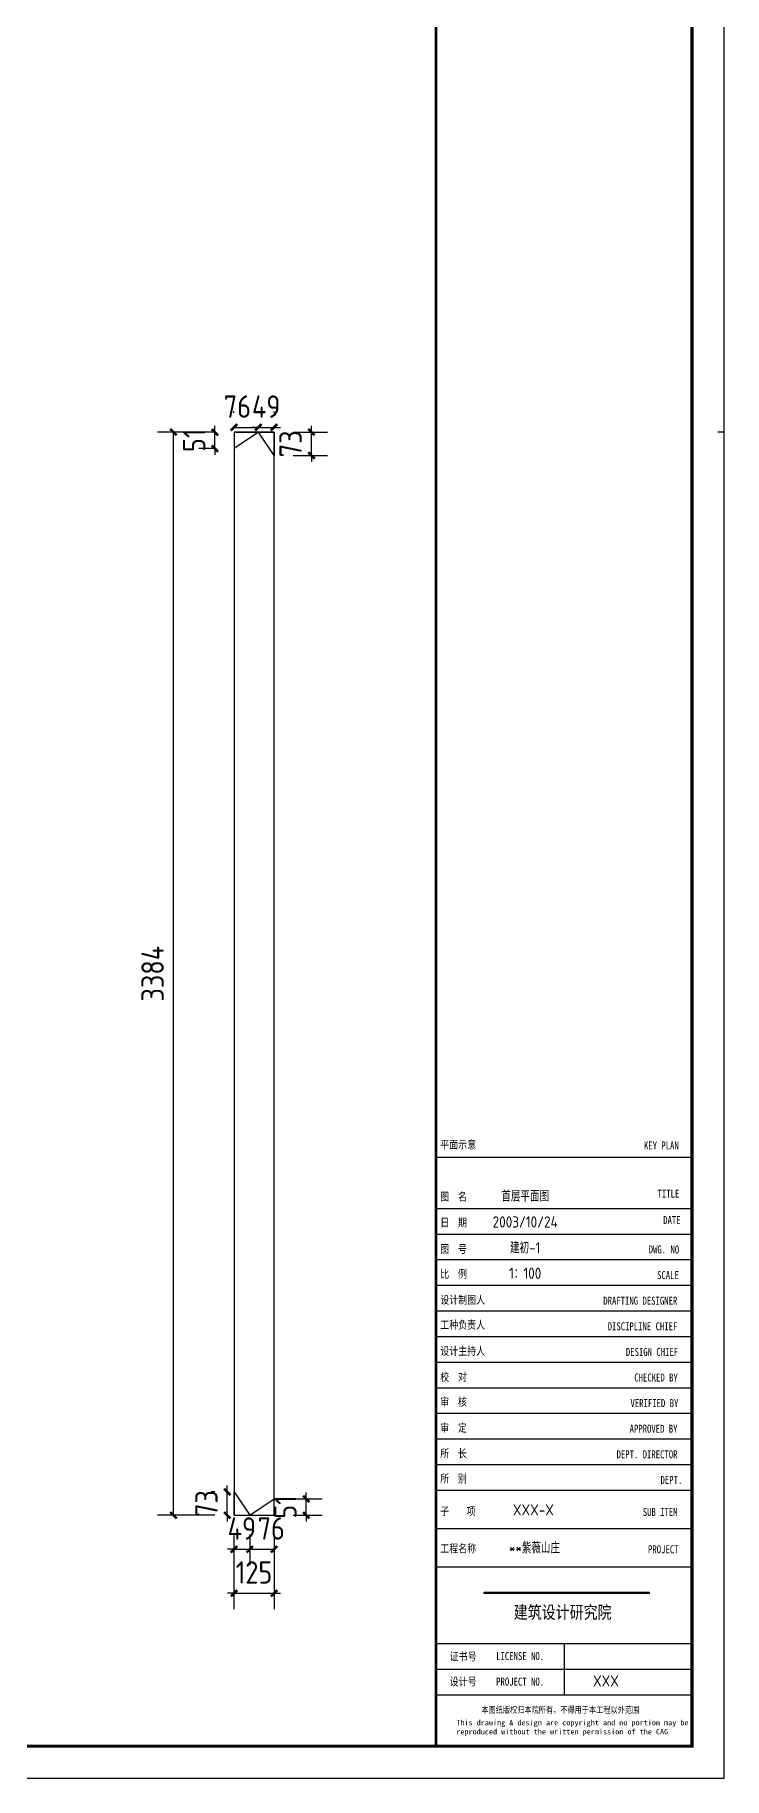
# Model space of a CAD drawing. Extents: x 1689 to 157754, y 6281 to 73826.
# Drawn here: x 114078 to 124840, y 6281 to 33515 of the extents above; entities that cross this region are included whole.
import ezdxf
from ezdxf.enums import TextEntityAlignment as Align

# ---------------------------------------------------------------- set-up
doc = ezdxf.new("R2010")
doc.units = 0
doc.header["$LTSCALE"] = 1000
doc.header["$MEASUREMENT"] = 0
doc.layers.add('PUB_TITLE', color=4, linetype='Continuous')
doc.styles.get("Standard").update_dxf_attribs({"font": 'gbenor.shx', "bigfont": 'gbcbig.shx'})
doc.styles.add('图框', font='')
doc.styles.get('图框').set_extended_font_data('SimSun')
doc.dimstyles.get("Standard").update_dxf_attribs({"dimscale": 100, "dimtxt": 3.5, "dimasz": 1, "dimexe": 2.5, "dimexo": 3, "dimgap": 1.5, "dimtad": 1, "dimdec": 0, "dimzin": 0, "dimdsep": 46, "dimtxsty": 'Standard', "dimblk": 'ARCHTICK', "dimcen": 0.09, "dimadec": 0, "dimazin": 0, "dimtfac": 1, "dimtdec": 0, "dimtix": 1, "dimtmove": 2, "dimatfit": 3, "dimfxl": 1, "dimtolj": 1, "dimtzin": 0, "dimarcsym": 0})

# ---------------------------------------------------------------- blocks, each defined once
blk = doc.blocks.new('$titleblk$00000167')
blk.add_hatch(color=256).paths.add_polyline_path([(-74.91, 58.12), (-74.91, 57.66), (-23.44, 57.66), (-23.44, 58.12)])
for p, q in [((0, 420.5), (-2, 420.5)), ((-90, 194), (-10, 194)), ((-90, 194), (-10, 194)), ((-90, 178), (-10, 178)), ((-90, 170), (-10, 170)), ((-90, 162), (-10, 162)), ((-90, 154), (-10, 154)), ((-90, 146), (-10, 146)), ((-90, 138), (-10, 138)), ((-90, 130), (-10, 130)), ((-90, 122), (-10, 122)), ((-90, 114), (-10, 114)), ((-90, 106), (-10, 106)), ((-90, 98), (-10, 98)), ((-90, 90), (-10, 90)), ((-90, 78), (-10, 78)), ((-50, 42), (-50, 26)), ((-90, 34), (-10, 34))]:
    blk.add_line(p, q)
for points in [[(-1189, 0), (0, 0), (0, 841), (-1189, 841)], [(-74.91, 58.12), (-23.44, 58.12), (-23.44, 57.66), (-74.91, 57.66)]]:
    blk.add_lwpolyline(points, close=True)
at = {"const_width": 1}
blk.add_lwpolyline([(-1164, 10), (-10, 10), (-10, 831), (-1164, 831)], close=True, dxfattribs=at)
for points, const_width in [([(-90, 831), (-90, 10)], 0.8), ([(-90, 10), (-10, 10), (-10, 199.96)], 0.8), ([(-90, 66), (-10, 66)], 0.4), ([(-90, 42), (-10, 42)], 0.4), ([(-90, 26), (-10, 26)], 0.4)]:
    blk.add_lwpolyline(points, dxfattribs=dict(const_width=const_width))
at = {"style": '图框', "width": 0.8}
for s, height, p in [('平面示意', 2.5, (-88.65, 196.71)), ('KEY PLAN', 2.5, (-25.05, 196.43)), ('图  名', 2.5, (-88.65, 180.41)), ('TITLE', 2.5, (-20.79, 181.37)), ('日  期', 2.5, (-88.65, 172.37)), ('DATE', 2.5, (-19.03, 173.13)), ('图  号', 2.5, (-88.65, 164.07)), ('DWG. NO', 2.5, (-23.56, 163.93)), ('比  例', 2.5, (-88.65, 156.29)), ('SCALE', 2.5, (-20.94, 155.93)), ('设计制图人', 2.5, (-88.65, 148.18)), ('DRAFTING DESIGNER', 2.5, (-37.74, 147.93)), ('工种负责人', 2.5, (-88.65, 140.37)), ('DISCIPLINE CHIEF', 2.5, (-36.36, 139.93)), ('设计主持人', 2.5, (-88.65, 132.21)), ('DESIGN CHIEF', 2.5, (-30.68, 131.93)), ('校  对', 2.5, (-88.65, 124.09)), ('CHECKED BY', 2.5, (-28.05, 123.93)), ('审  核', 2.5, (-88.65, 116.31)), ('VERIFIED BY', 2.5, (-29.25, 115.93)), ('审  定', 2.5, (-88.65, 108.21)), ('APPROVED BY', 2.5, (-29.52, 107.93)), ('所  长', 2.5, (-88.65, 100.2)), ('DEPT. DIRECTOR', 2.5, (-33.6, 99.93)), ('所  别', 2.5, (-88.65, 92.35)), ('DEPT.', 2.5, (-19.86, 91.93)), ('子    项', 2.5, (-88.65, 82.15)), ('SUB ITEM', 2.5, (-25.4, 81.92)), ('工程名称', 2.5, (-88.65, 70.5)), ('PROJECT', 2.5, (-23.76, 70.26)), ('建筑设计研究院', 4, (-65.71, 49.84)), ('证书号', 2.5, (-85.69, 36.75)), ('LICENSE NO.', 2.5, (-71.18, 36.9)), ('设计号', 2.5, (-85.69, 28.92)), ('PROJECT NO.', 2.5, (-71.18, 28.9)), ('本图纸版权归本院所有，不得用于本工程以外范围', 2, (-75.8, 20.34))]:
    blk.add_text(s, height=height, dxfattribs=at).set_placement(p)
at = {"insert": (-83.62, 18.2), "char_height": 1.7, "width": 72.25, "attachment_point": 1, "style": '图框'}
blk.add_mtext('This drawing & design are copyright and no portion may be reproduced without the written permission of the CAG', dxfattribs=at)
at = {"flags": 4}
for tag, p in [('(扩展图名)', (-62.12, 184.1)), ('图名', (-62.12, 180.13)), ('日期', (-62.12, 172.03)), ('图号', (-62.12, 163.99)), ('比例', (-62.12, 156)), ('子项', (-59.56, 82.07)), ('工程名称', (-59.24, 70.19)), ('设计号', (-36.91, 28.62))]:
    blk.add_attdef(tag, text='', height=3.5, dxfattribs=at).set_placement(p, align=Align.CENTER)
for tag, p in [('设计人', (-64.84, 148.13)), ('负责人', (-64.71, 140.27)), ('主持人', (-64.73, 132.26)), ('校对人', (-64.28, 124.4)), ('审核人', (-63.96, 116.15)), ('审定人', (-64.16, 107.95)), ('所长', (-64.16, 99.76))]:
    blk.add_attdef(tag, p, '', height=3.5)
blk = doc.blocks.new('_ArchTick')
at = {"color": 0, "linetype": 'ByBlock', "const_width": 0.4}
blk.add_lwpolyline([(-0.5, -0.5), (0.5, 0.5)], dxfattribs=at)
blk = doc.blocks.new('*D174')
at = {"color": 0, "lineweight": -2}
for p, q in [((116887, 10753), (116832, 10753)), ((117082, 10753), (117082, 10853)), ((117082, 10388), (117082, 10753)), ((116887, 10388), (116832, 10388)), ((117082, 10388), (117082, 10288))]:
    blk.add_line(p, q, dxfattribs=at)
at = {"layer": 'Defpoints', "color": 0}
for p in [(117082, 10753), (117187, 10753), (117187, 10388)]:
    blk.add_point(p, dxfattribs=at)
at = {"color": 0, "lineweight": -2, "xscale": 100, "yscale": 100, "zscale": 100}
for p, rotation in [((117082, 10753), 270), ((117082, 10388), 90)]:
    blk.add_blockref('_ArchTick', p, dxfattribs=dict(at, rotation=rotation))
at = {"color": 0, "insert": (116757, 10571), "char_height": 350, "attachment_point": 5, "rotation": 90}
blk.add_mtext('\\A1;73', dxfattribs=at)
blk = doc.blocks.new('*D175')
at = {"color": 0, "lineweight": -2}
for p, q in [((118112, 10643), (118565, 10643)), ((118315, 10643), (118315, 10743)), ((118315, 10388), (118315, 10643)), ((118112, 10388), (118565, 10388)), ((118315, 10388), (118315, 10288))]:
    blk.add_line(p, q, dxfattribs=at)
at = {"layer": 'Defpoints', "color": 0}
for p in [(117812, 10643), (118315, 10643), (117812, 10388)]:
    blk.add_point(p, dxfattribs=at)
at = {"color": 0, "lineweight": -2, "xscale": 100, "yscale": 100, "zscale": 100}
for p, rotation in [((118315, 10643), 270), ((118315, 10388), 90)]:
    blk.add_blockref('_ArchTick', p, dxfattribs=dict(at, rotation=rotation))
at = {"color": 0, "insert": (117990, 10516), "char_height": 350, "attachment_point": 5, "rotation": 90}
blk.add_mtext('\\A1;51', dxfattribs=at)
blk = doc.blocks.new('*D176')
at = {"color": 0, "lineweight": -2}
for p, q in [((118112, 27308), (118646, 27308)), ((118396, 27308), (118396, 27408)), ((118396, 26943), (118396, 27308)), ((118112, 26943), (118646, 26943)), ((118396, 26943), (118396, 26843))]:
    blk.add_line(p, q, dxfattribs=at)
at = {"layer": 'Defpoints', "color": 0}
for p in [(117812, 27308), (118396, 27308), (117812, 26943)]:
    blk.add_point(p, dxfattribs=at)
at = {"color": 0, "lineweight": -2, "xscale": 100, "yscale": 100, "zscale": 100}
for p, rotation in [((118396, 27308), 270), ((118396, 26943), 90)]:
    blk.add_blockref('_ArchTick', p, dxfattribs=dict(at, rotation=rotation))
at = {"color": 0, "insert": (118071, 27126), "char_height": 350, "attachment_point": 5, "rotation": 90}
blk.add_mtext('\\A1;73', dxfattribs=at)
blk = doc.blocks.new('*D177')
at = {"color": 0, "lineweight": -2}
for p, q in [((116887, 27308), (116640, 27308)), ((116890, 27308), (116890, 27408)), ((116890, 27053), (116890, 27308)), ((116887, 27053), (116640, 27053)), ((116890, 27053), (116890, 26953))]:
    blk.add_line(p, q, dxfattribs=at)
at = {"layer": 'Defpoints', "color": 0}
for p in [(116890, 27308), (117187, 27308), (117187, 27053)]:
    blk.add_point(p, dxfattribs=at)
at = {"color": 0, "lineweight": -2, "xscale": 100, "yscale": 100, "zscale": 100}
for p, rotation in [((116890, 27308), 270), ((116890, 27053), 90)]:
    blk.add_blockref('_ArchTick', p, dxfattribs=dict(at, rotation=rotation))
at = {"color": 0, "insert": (116565, 27181), "char_height": 350, "attachment_point": 5, "rotation": 90}
blk.add_mtext('\\A1;51', dxfattribs=at)
blk = doc.blocks.new('*D178')
at = {"color": 0, "lineweight": -2}
for p, q in [((117187, 27608), (117187, 27633)), ((117567, 27608), (117567, 27633)), ((117187, 27383), (117567, 27383))]:
    blk.add_line(p, q, dxfattribs=at)
at = {"layer": 'Defpoints', "color": 0}
for p in [(117187, 27308), (117567, 27383), (117567, 27308)]:
    blk.add_point(p, dxfattribs=at)
at = {"color": 0, "lineweight": -2, "xscale": 100, "yscale": 100, "zscale": 100, "rotation": 180}
blk.add_blockref('_ArchTick', (117187, 27383), dxfattribs=at)
at = {"color": 0, "lineweight": -2, "xscale": 100, "yscale": 100, "zscale": 100}
blk.add_blockref('_ArchTick', (117567, 27383), dxfattribs=at)
at = {"color": 0, "insert": (117240, 27708), "char_height": 350, "attachment_point": 5}
blk.add_mtext('\\A1;76', dxfattribs=at)
blk = doc.blocks.new('*D179')
at = {"color": 0, "lineweight": -2}
for p, q in [((117567, 27608), (117567, 27633)), ((117812, 27608), (117812, 27633)), ((117567, 27383), (117467, 27383)), ((117567, 27383), (117812, 27383)), ((117812, 27383), (117912, 27383))]:
    blk.add_line(p, q, dxfattribs=at)
at = {"layer": 'Defpoints', "color": 0}
for p in [(117567, 27308), (117812, 27383), (117812, 27308)]:
    blk.add_point(p, dxfattribs=at)
at = {"color": 0, "lineweight": -2, "xscale": 100, "yscale": 100, "zscale": 100}
blk.add_blockref('_ArchTick', (117567, 27383), dxfattribs=at)
at = {"color": 0, "lineweight": -2, "xscale": 100, "yscale": 100, "zscale": 100, "rotation": 180}
blk.add_blockref('_ArchTick', (117812, 27383), dxfattribs=at)
at = {"color": 0, "insert": (117690, 27708), "char_height": 350, "attachment_point": 5}
blk.add_mtext('\\A1;49', dxfattribs=at)
blk = doc.blocks.new('*D180')
at = {"color": 0, "lineweight": -2}
for p, q in [((117187, 10088), (117187, 9606)), ((117432, 10088), (117432, 9606)), ((117187, 9856), (117087, 9856)), ((117187, 9856), (117432, 9856)), ((117432, 9856), (117532, 9856))]:
    blk.add_line(p, q, dxfattribs=at)
at = {"layer": 'Defpoints', "color": 0}
for p in [(117187, 10388), (117432, 10388), (117432, 9856)]:
    blk.add_point(p, dxfattribs=at)
at = {"color": 0, "lineweight": -2, "xscale": 100, "yscale": 100, "zscale": 100}
blk.add_blockref('_ArchTick', (117187, 9856), dxfattribs=at)
at = {"color": 0, "lineweight": -2, "xscale": 100, "yscale": 100, "zscale": 100, "rotation": 180}
blk.add_blockref('_ArchTick', (117432, 9856), dxfattribs=at)
at = {"color": 0, "insert": (117310, 10181), "char_height": 350, "attachment_point": 5}
blk.add_mtext('\\A1;49', dxfattribs=at)
blk = doc.blocks.new('*D181')
at = {"color": 0, "lineweight": -2}
for p, q in [((117432, 10088), (117432, 9606)), ((117812, 10088), (117812, 9606)), ((117432, 9856), (117812, 9856))]:
    blk.add_line(p, q, dxfattribs=at)
at = {"layer": 'Defpoints', "color": 0}
for p in [(117432, 10388), (117812, 10388), (117812, 9856)]:
    blk.add_point(p, dxfattribs=at)
at = {"color": 0, "lineweight": -2, "xscale": 100, "yscale": 100, "zscale": 100, "rotation": 180}
blk.add_blockref('_ArchTick', (117432, 9856), dxfattribs=at)
at = {"color": 0, "lineweight": -2, "xscale": 100, "yscale": 100, "zscale": 100}
blk.add_blockref('_ArchTick', (117812, 9856), dxfattribs=at)
at = {"color": 0, "insert": (117769, 10181), "char_height": 350, "attachment_point": 5}
blk.add_mtext('\\A1;76', dxfattribs=at)
blk = doc.blocks.new('*D182')
at = {"color": 0, "lineweight": -2}
for p, q in [((116887, 27308), (115991, 27308)), ((116241, 10388), (116241, 27308)), ((116887, 10388), (115991, 10388))]:
    blk.add_line(p, q, dxfattribs=at)
at = {"layer": 'Defpoints', "color": 0}
for p in [(116241, 27308), (117187, 27308), (117187, 10388)]:
    blk.add_point(p, dxfattribs=at)
at = {"color": 0, "lineweight": -2, "xscale": 100, "yscale": 100, "zscale": 100}
for p, rotation in [((116241, 27308), 90), ((116241, 10388), 270)]:
    blk.add_blockref('_ArchTick', p, dxfattribs=dict(at, rotation=rotation))
at = {"color": 0, "insert": (115916, 18848), "char_height": 350, "attachment_point": 5, "rotation": 90}
blk.add_mtext('\\A1;3384', dxfattribs=at)
blk = doc.blocks.new('*D183')
at = {"color": 0, "lineweight": -2}
for p, q in [((117187, 10088), (117187, 8919)), ((117812, 10088), (117812, 8919)), ((117187, 9169), (117087, 9169)), ((117187, 9169), (117812, 9169)), ((117812, 9169), (117912, 9169))]:
    blk.add_line(p, q, dxfattribs=at)
at = {"layer": 'Defpoints', "color": 0}
for p in [(117187, 10388), (117812, 10388), (117812, 9169)]:
    blk.add_point(p, dxfattribs=at)
at = {"color": 0, "lineweight": -2, "xscale": 100, "yscale": 100, "zscale": 100}
blk.add_blockref('_ArchTick', (117187, 9169), dxfattribs=at)
at = {"color": 0, "lineweight": -2, "xscale": 100, "yscale": 100, "zscale": 100, "rotation": 180}
blk.add_blockref('_ArchTick', (117812, 9169), dxfattribs=at)
at = {"color": 0, "insert": (117500, 9494), "char_height": 350, "attachment_point": 5}
blk.add_mtext('\\A1;125', dxfattribs=at)

msp = doc.modelspace()

# ---------------------------------------------------------------- linework, layer by layer
for p, q in [((117812.2, 27308.1), (117187.2, 27308.1)), ((117187.2, 27308.1), (117187.2, 10388.1)), ((117567.2, 27308.1), (117187.2, 27053.1)), ((117812.2, 26943.1), (117567.2, 27308.1)), ((117812.2, 10388.1), (117812.2, 27308.1)), ((117187.2, 10753.1), (117432.2, 10388.1)), ((117432.2, 10388.1), (117812.2, 10643.1)), ((117187.2, 10388.1), (117812.2, 10388.1))]:
    msp.add_line(p, q)
at = {"color": 2}
for p, q in [((117567.2, 27308.1), (117187.2, 27308.1)), ((117187.2, 27308.1), (117187.2, 27053.1)), ((117187.2, 27308.1), (117812.2, 27308.1)), ((117812.2, 27308.1), (117812.2, 26943.1)), ((117187.2, 10388.1), (117187.2, 10753.1)), ((117812.2, 10388.1), (117812.2, 10643.1)), ((117187.2, 10388.1), (117812.2, 10388.1)), ((117432.2, 10388.1), (117812.2, 10388.1))]:
    msp.add_line(p, q, dxfattribs=at)

# ---------------------------------------------------------------- block references
at = {"layer": 'PUB_TITLE', "xscale": 50, "yscale": 50, "zscale": 50}
msp.add_blockref('$titleblk$00000167', (124840, 6280.5), dxfattribs=at).add_auto_attribs({'比例': '1：100', '图号': '建初-1', '日期': '2003/10/24', '图名': '首层平面图', '子项': 'XXX-X', '工程名称': '**紫薇山庄', '设计号': 'XXX'})

# ---------------------------------------------------------------- dimensions: what is measured, and where the dimension line sits
at = {"color": 3}
for base, p1, p2, angle, picture, middle, dimtype in [((117567.2, 27383.2), (117187.2, 27308.1), (117567.2, 27308.1), 0, '*D178', (117240.3, 27708.2), 161), ((117812.2, 9855.8), (117432.2, 10388.1), (117812.2, 10388.1), 180, '*D181', (117769.3, 10180.8), 160)]:
    dim = msp.add_linear_dim(base=base, p1=p1, p2=p2, angle=angle, dimstyle='Standard', override={"dimlfac": 0.2}, dxfattribs=at)
    dim.commit()
    dim.dimension.update_dxf_attribs({"geometry": picture, "text_midpoint": middle, "dimtype": dimtype})
for base, p1, p2, angle, picture, middle in [((117812.2, 27383.2), (117567.2, 27308.1), (117812.2, 27308.1), 180, '*D179', (117689.7, 27708.2)), ((116240.8, 27308.1), (117187.2, 10388.1), (117187.2, 27308.1), 90, '*D182', (115915.8, 18848.1))]:
    dim = msp.add_linear_dim(base=base, p1=p1, p2=p2, angle=angle, dimstyle='Standard', override={"dimlfac": 0.2}, dxfattribs=at)
    dim.commit()
    dim.dimension.update_dxf_attribs({"geometry": picture, "text_midpoint": middle})
for p1, p2, distance, picture, middle in [((117187.2, 27053.1), (117187.2, 27308.1), 297.3, '*D177', (116564.9, 27180.6)), ((117812.2, 26943.1), (117812.2, 27308.1), -583.6, '*D176', (118070.8, 27125.6)), ((117187.2, 10388.1), (117187.2, 10753.1), 105.2, '*D174', (116756.9, 10570.6)), ((117812.2, 10388.1), (117812.2, 10643.1), -502.9, '*D175', (117990.1, 10515.6)), ((117187.2, 10388.1), (117432.2, 10388.1), -532.2, '*D180', (117309.7, 10180.8))]:
    dim = msp.add_aligned_dim(p1=p1, p2=p2, distance=distance, dimstyle='Standard', override={"dimlfac": 0.2}, dxfattribs=at)
    dim.commit()
    dim.dimension.update_dxf_attribs({"geometry": picture, "text_midpoint": middle})
dim = msp.add_linear_dim(base=(117812.2, 9169.1), p1=(117187.2, 10388.1), p2=(117812.2, 10388.1), dimstyle='Standard', override={"dimlfac": 0.2}, dxfattribs=at)
dim.commit()
dim.dimension.update_dxf_attribs({"geometry": '*D183', "text_midpoint": (117499.7, 9494.1)})

doc.saveas('drawing.dxf')
